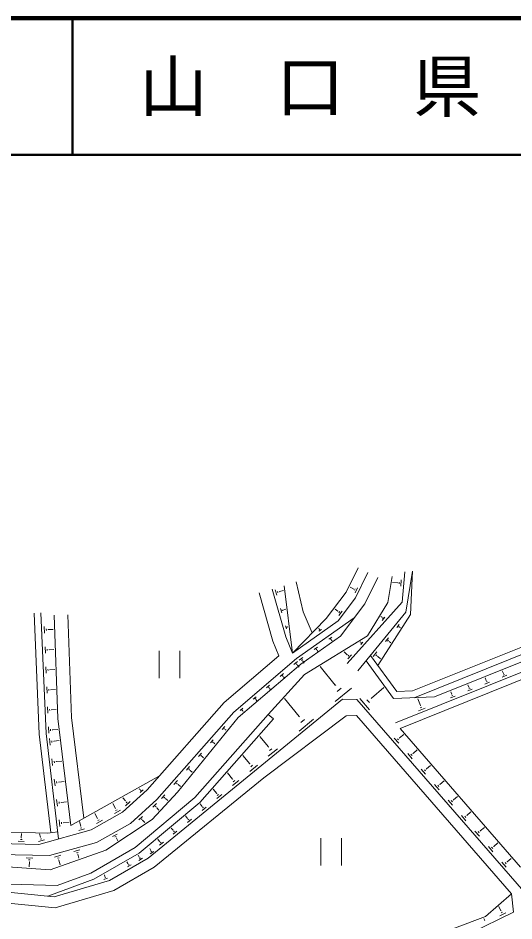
# Model space of a CAD drawing. Units: millimetres, scale not verified. Extents: x 40000 to 680000, y 20000 to 380000.
# Drawn here: x 329026 to 365264, y 313969 to 380000 of the extents above; entities that cross this region are included whole.
import ezdxf
from ezdxf.enums import TextEntityAlignment as Align

# ---------------------------------------------------------------- set-up
doc = ezdxf.new("R2010")
doc.units = ezdxf.units.MM
doc.header["$LTSCALE"] = 1000
for name, color, linetype, lineweight in [('M-BGD', 7, 'Continuous', 13), ('M-TTL', 2, 'Continuous', 140), ('M-TTL-LINE', 7, 'Continuous', 50)]:
    doc.layers.add(name, color=color, linetype=linetype, lineweight=lineweight)
doc.layers.add('M-TTL-TXT', color=7, linetype='Continuous')
doc.styles.add('ＭＳ ゴシック', font='')
doc.styles.get('ＭＳ ゴシック').set_extended_font_data('MS Gothic')

msp = doc.modelspace()

# ---------------------------------------------------------------- linework, layer by layer
at = {"layer": 'M-BGD'}
for p, q in [((353008, 338007), (353870, 339790)), ((353694, 337587), (354591, 339442)), ((357108, 337292), (357282, 339492)), ((357362, 336542), (357849, 339544)), ((357849, 339544), (357697, 336369)), ((349851, 336581), (349340, 338762)), ((354379, 337166), (355311, 339094)), ((356362, 339155), (356043, 337255)), ((356886, 338747), (356877, 338634)), ((357035, 338906), (356999, 338454)), ((348588, 334751), (347606, 338233)), ((347939, 337789), (347826, 338188)), ((348122, 338056), (348422, 338141)), ((349089, 333559), (348480, 338471)), ((353528, 338256), (353294, 338369)), ((353523, 338245), (353534, 338267)), ((353615, 338159), (353658, 338249)), ((353657, 337971), (353832, 338331)), ((356746, 338701), (356392, 338729)), ((356747, 338715), (356744, 338687)), ((347642, 334420), (346643, 337962)), ((348016, 337973), (347988, 338072)), ((348125, 338044), (348118, 338069)), ((351546, 336087), (353008, 338007)), ((352425, 335921), (353694, 337587)), ((348298, 336514), (348213, 336815)), ((348437, 336716), (348593, 336760)), ((352406, 336622), (352199, 336780)), ((352582, 334807), (354379, 337166)), ((353088, 332790), (357108, 337292)), ((356043, 337255), (354574, 334819)), ((357857, 330786), (373078, 336909)), ((330571, 327631), (330201, 336472)), ((331069, 327671), (330701, 336493)), ((331942, 328775), (331653, 336322)), ((332940, 328853), (332653, 336360)), ((348357, 336653), (348336, 336728)), ((348439, 336706), (348434, 336725)), ((349377, 333151), (353594, 336136)), ((350516, 335028), (349851, 336581)), ((352399, 336613), (352414, 336632)), ((352472, 336510), (352532, 336590)), ((352476, 336318), (352718, 336636)), ((353854, 332251), (357362, 336542)), ((357697, 336369), (355325, 332644)), ((355610, 336181), (355545, 336239)), ((355616, 336188), (355604, 336174)), ((355841, 336173), (355644, 335952)), ((355701, 336150), (355652, 336094)), ((356612, 328453), (377193, 336733)), ((356958, 328053), (377456, 336300)), ((357964, 330290), (373317, 336467)), ((330942, 335495), (330962, 335024)), ((348632, 335333), (348572, 335544)), ((348673, 335430), (348658, 335483)), ((348730, 335467), (348726, 335481)), ((348728, 335474), (348751, 335480)), ((349089, 333559), (351546, 336087)), ((349089, 333559), (352425, 335921)), ((356718, 335437), (356885, 335642)), ((356842, 335464), (356883, 335515)), ((356919, 335433), (356929, 335446)), ((356924, 335439), (356966, 335405)), ((359463, 330354), (373557, 336024)), ((331091, 335324), (331096, 335206)), ((331234, 335286), (331235, 335257)), ((331235, 335271), (331593, 335286)), ((349685, 332756), (352582, 334807)), ((354574, 334819), (349970, 331999)), ((351021, 335342), (350995, 335379)), ((351007, 335162), (351196, 335295)), ((351015, 335338), (351027, 335346)), ((351038, 335269), (351085, 335302)), ((348086, 333363), (347642, 334420)), ((349089, 333559), (348588, 334751)), ((351726, 334568), (351950, 334727)), ((351858, 334561), (351913, 334600)), ((351926, 334509), (351940, 334518)), ((351933, 334513), (351977, 334452)), ((354045, 334352), (354024, 334370)), ((354049, 334357), (354040, 334347)), ((354210, 334346), (354069, 334188)), ((354110, 334329), (354075, 334290)), ((355874, 334405), (356091, 334671)), ((356035, 334440), (356089, 334506)), ((356135, 334399), (356149, 334416)), ((356142, 334408), (356266, 334306)), ((331004, 334025), (331023, 333557)), ((331152, 333856), (331157, 333739)), ((331294, 333818), (331295, 333788)), ((331295, 333803), (331649, 333818)), ((339336, 333722), (339336, 331722)), ((340836, 333722), (340836, 331722)), ((350660, 333814), (350914, 333993)), ((350809, 333805), (350872, 333850)), ((350887, 333745), (350903, 333757)), ((350895, 333751), (350968, 333648)), ((353083, 333441), (352849, 333650)), ((354978, 333310), (355249, 333641)), ((344091, 329954), (348086, 333363)), ((344795, 329240), (349377, 333151)), ((349176, 332716), (349438, 332940)), ((349563, 333037), (349848, 333239)), ((349730, 333027), (349801, 333077)), ((349817, 332960), (349835, 332973)), ((349826, 332967), (349930, 332820)), ((353092, 333450), (353075, 333432)), ((353392, 333431), (353129, 333135)), ((353205, 333399), (353139, 333325)), ((354457, 332988), (356465, 330226)), ((354784, 333388), (356712, 330737)), ((355179, 333353), (355247, 333436)), ((355304, 333303), (355321, 333323)), ((355312, 333313), (355523, 333140)), ((331065, 332559), (331085, 332093)), ((331212, 332390), (331217, 332274)), ((331354, 332352), (331355, 332323)), ((331354, 332338), (331705, 332352)), ((345120, 328859), (349685, 332756)), ((349341, 332721), (349407, 332777)), ((349433, 332664), (349449, 332678)), ((349441, 332671), (349563, 332528)), ((352207, 331218), (351097, 332573)), ((364490, 332070), (364414, 332259)), ((349970, 331999), (347311, 329070)), ((348169, 331856), (348414, 332065)), ((348323, 331861), (348385, 331914)), ((348409, 331807), (348424, 331821)), ((348417, 331814), (348518, 331695)), ((363231, 331562), (363156, 331747)), ((363241, 331566), (363220, 331558)), ((363312, 331479), (363229, 331446)), ((364737, 331937), (364404, 331803)), ((364500, 332074), (364480, 332066)), ((364572, 331987), (364489, 331953)), ((331126, 331094), (331146, 330632)), ((331273, 330927), (331277, 330811)), ((331413, 330889), (331415, 330860)), ((331414, 330875), (331761, 330889)), ((347178, 331011), (347406, 331206)), ((347322, 331015), (347379, 331064)), ((347402, 330965), (347416, 330977)), ((347409, 330971), (347490, 330876)), ((352170, 331187), (352244, 331248)), ((352196, 330014), (353389, 330990)), ((352351, 330738), (352649, 330982)), ((354856, 330259), (355753, 331037)), ((362217, 330923), (361888, 330791)), ((361973, 331055), (361900, 331237)), ((361984, 331059), (361963, 331051)), ((362054, 330972), (361972, 330939)), ((363476, 331430), (363145, 331297)), ((352724, 330188), (338522, 318559)), ((346204, 330179), (346416, 330360)), ((346338, 330184), (346391, 330229)), ((349571, 328915), (348496, 330228)), ((352724, 330188), (353793, 330176)), ((366472, 315558), (353793, 330176)), ((354001, 330242), (354718, 329415)), ((354834, 330285), (354879, 330233)), ((356465, 330226), (359463, 330354)), ((356712, 330737), (357857, 330786)), ((358424, 329731), (358232, 330207)), ((360961, 330418), (360634, 330286)), ((360718, 330548), (360646, 330727)), ((360728, 330552), (360708, 330544)), ((360799, 330467), (360717, 330434)), ((331188, 329633), (331207, 329172)), ((344091, 329954), (338466, 323548)), ((345246, 329362), (345442, 329529)), ((346412, 330137), (346425, 330148)), ((346418, 330143), (346480, 330071)), ((354518, 330147), (354698, 329940)), ((358778, 329540), (358300, 329347)), ((358439, 329737), (358409, 329725)), ((358541, 329611), (358422, 329563)), ((331333, 329466), (331338, 329351)), ((331473, 329429), (331474, 329400)), ((331473, 329414), (331817, 329429)), ((333825, 321484), (332940, 328853)), ((344795, 329240), (339178, 322844)), ((340683, 323390), (345120, 328859)), ((347311, 329070), (341948, 323001)), ((345370, 329366), (345419, 329408)), ((345438, 329323), (345450, 329333)), ((345444, 329328), (345486, 329279)), ((352992, 328958), (346975, 324446)), ((347686, 328739), (347311, 329070)), ((349538, 328888), (349604, 328942)), ((353755, 328999), (352992, 328958)), ((365080, 315942), (353755, 328999)), ((332881, 320957), (331942, 328775)), ((347686, 328739), (342298, 322642)), ((343948, 327972), (344130, 328179)), ((349562, 327857), (350610, 328715)), ((349698, 328493), (349960, 328708)), ((331431, 320427), (330571, 327631)), ((331989, 319970), (331069, 327671)), ((331249, 328174), (331269, 327693)), ((331400, 327999), (331406, 327879)), ((331547, 327945), (331940, 327962)), ((331547, 327960), (331548, 327930)), ((344078, 327995), (344124, 328047)), ((344158, 327960), (344169, 327973)), ((344163, 327967), (344224, 327914)), ((356907, 327350), (357209, 327612)), ((365755, 317911), (356958, 328053)), ((331313, 327320), (331372, 326824)), ((331484, 327152), (331499, 327028)), ((331638, 327123), (331642, 327092)), ((331640, 327107), (332036, 327155)), ((343092, 326997), (343290, 327223)), ((343234, 327022), (343284, 327079)), ((343320, 326984), (343333, 326998)), ((343327, 326991), (343413, 326915)), ((347318, 326696), (346690, 327463)), ((356844, 326964), (356516, 327342)), ((356834, 327204), (356752, 327299)), ((356917, 327338), (356896, 327361)), ((342218, 326002), (342434, 326248)), ((347297, 326679), (347339, 326714)), ((347312, 326015), (347987, 326568)), ((347400, 326425), (347568, 326563)), ((357827, 325831), (357499, 326209)), ((357900, 326205), (357879, 326228)), ((357890, 326216), (358192, 326479)), ((331491, 325831), (331550, 325335)), ((331662, 325663), (331677, 325539)), ((331816, 325634), (331820, 325603)), ((331818, 325619), (332215, 325666)), ((342373, 326030), (342427, 326091)), ((342467, 325988), (342480, 326003)), ((342473, 325996), (342587, 325896)), ((345957, 325471), (345462, 326074)), ((357817, 326071), (357735, 326165)), ((341328, 324988), (341561, 325254)), ((341495, 325018), (341553, 325084)), ((341596, 324973), (341611, 324989)), ((341603, 324981), (341744, 324857)), ((345939, 325456), (345974, 325485)), ((345952, 324901), (346516, 325363)), ((346025, 325244), (346166, 325359)), ((358810, 324698), (358482, 325076)), ((358800, 324938), (358718, 325032)), ((358883, 325072), (358862, 325095)), ((358872, 325083), (359175, 325345)), ((331669, 324342), (331728, 323845)), ((339371, 324579), (332881, 320957)), ((346975, 324446), (338979, 317900)), ((340419, 323954), (340670, 324240)), ((344701, 324340), (344330, 324793)), ((344686, 324329), (344715, 324352)), ((344697, 323874), (345159, 324252)), ((344757, 324154), (344872, 324249)), ((331840, 324173), (331855, 324049)), ((331994, 324145), (331998, 324114)), ((331996, 324129), (332394, 324177)), ((337940, 323582), (337888, 323640)), ((337934, 323575), (337947, 323588)), ((340599, 323986), (340662, 324057)), ((340708, 323937), (340724, 323955)), ((340716, 323946), (340885, 323798)), ((343543, 323298), (343286, 323612)), ((359792, 323565), (359465, 323942)), ((359783, 323805), (359701, 323899)), ((359865, 323938), (359845, 323962)), ((359855, 323950), (360157, 324212)), ((338466, 323548), (336657, 321919)), ((336872, 322751), (336679, 322965)), ((341948, 323001), (337587, 319332)), ((337949, 323352), (338168, 323549)), ((337972, 323492), (338027, 323541)), ((338817, 321400), (340683, 323390)), ((339515, 322925), (339757, 323200)), ((339689, 322956), (339749, 323025)), ((339794, 322909), (339809, 322926)), ((339802, 322918), (339967, 322773)), ((343531, 323289), (343555, 323308)), ((343540, 322926), (343908, 323228)), ((343587, 323150), (343680, 323225)), ((360838, 322817), (361140, 323079)), ((331847, 322852), (331906, 322355)), ((332018, 322684), (332033, 322560)), ((332173, 322655), (332176, 322624)), ((332174, 322639), (332573, 322687)), ((336138, 322202), (335944, 322552)), ((336862, 322742), (336883, 322761)), ((336886, 322395), (337226, 322700)), ((336921, 322611), (337006, 322688)), ((339178, 322844), (337242, 321101)), ((342298, 322642), (337875, 318920)), ((338865, 322293), (339154, 322553)), ((339052, 322304), (339124, 322369)), ((339157, 322242), (339175, 322258)), ((339166, 322250), (339318, 322081)), ((342472, 322348), (342322, 322532)), ((342463, 322341), (342481, 322356)), ((342470, 322050), (342765, 322292)), ((342508, 322229), (342582, 322290)), ((360775, 322432), (360448, 322809)), ((360766, 322671), (360684, 322766)), ((360848, 322805), (360828, 322829)), ((336657, 321919), (334361, 320638)), ((334829, 321471), (334634, 321821)), ((336066, 321819), (336503, 322062)), ((336125, 322195), (336152, 322210)), ((336157, 322041), (336266, 322102)), ((337843, 321372), (338113, 321615)), ((341409, 321471), (341267, 321644)), ((361758, 321298), (361430, 321676)), ((361748, 321538), (361667, 321633)), ((361831, 321672), (361811, 321696)), ((361821, 321684), (362123, 321946)), ((332025, 321362), (332084, 320865)), ((332196, 321194), (332211, 321069)), ((332351, 321165), (332355, 321134)), ((332353, 321149), (332751, 321197)), ((333605, 320893), (333506, 321242)), ((337242, 321101), (334746, 319707)), ((334756, 321088), (335193, 321331)), ((334815, 321464), (334842, 321479)), ((334847, 321310), (334956, 321371)), ((335450, 319134), (338817, 321400)), ((338017, 321383), (338084, 321443)), ((338115, 321324), (338132, 321340)), ((338124, 321332), (338280, 321158)), ((341400, 321463), (341418, 321478)), ((341407, 321180), (341695, 321416)), ((341444, 321355), (341516, 321414)), ((331198, 320399), (325013, 320541)), ((329263, 320050), (329269, 320365)), ((334361, 320638), (330533, 319560)), ((330675, 320090), (330603, 320346)), ((331928, 320484), (331198, 320399)), ((333472, 320595), (333873, 320708)), ((333589, 320758), (333689, 320786)), ((333592, 320889), (333617, 320896)), ((335928, 320138), (336263, 320325)), ((340353, 320599), (340219, 320762)), ((340344, 320592), (340362, 320606)), ((340351, 320315), (340632, 320545)), ((340387, 320486), (340457, 320543)), ((362741, 320165), (362413, 320543)), ((362731, 320405), (362649, 320500)), ((362814, 320539), (362793, 320562)), ((362804, 320551), (363106, 320813)), ((330533, 319560), (322676, 319727)), ((329038, 319792), (329476, 319782)), ((329205, 319920), (329315, 319918)), ((329249, 320051), (329276, 320050)), ((330531, 319767), (330967, 319890)), ((330657, 319944), (330766, 319974)), ((330662, 320086), (330689, 320094)), ((334746, 319707), (331321, 318743)), ((336110, 320108), (336194, 320154)), ((336197, 320025), (336218, 320036)), ((336208, 320030), (336316, 319837)), ((339373, 319789), (339247, 319943)), ((339364, 319782), (339381, 319796)), ((339370, 319513), (339645, 319737)), ((339406, 319679), (339474, 319735)), ((351153, 320015), (351153, 318015)), ((352653, 320015), (352653, 318015)), ((363786, 319417), (364089, 319680)), ((331374, 317717), (335450, 319134)), ((333110, 319039), (333533, 319158)), ((333304, 318956), (333410, 318986)), ((337587, 319332), (334349, 317467)), ((338719, 319127), (338645, 319255)), ((338676, 318880), (338954, 319041)), ((338710, 319122), (338727, 319132)), ((338732, 319024), (338801, 319064)), ((363724, 319032), (363396, 319410)), ((363714, 319272), (363632, 319366)), ((363797, 319406), (363776, 319429)), ((317858, 318626), (331374, 317717)), ((331321, 318743), (322631, 318928)), ((329626, 318579), (330097, 318569)), ((329800, 318434), (329918, 318431)), ((329841, 318291), (329870, 318291)), ((329856, 318291), (329848, 317919)), ((331688, 318638), (332154, 318770)), ((331902, 318548), (332019, 318581)), ((331985, 318420), (332014, 318428)), ((332000, 318424), (332098, 318074)), ((333380, 318841), (333406, 318848)), ((333393, 318844), (333475, 318553)), ((337875, 318920), (334561, 317013)), ((338522, 318559), (335705, 316927)), ((337056, 318163), (336982, 318291)), ((337887, 318645), (337813, 318773)), ((337845, 318398), (338122, 318559)), ((337879, 318640), (337896, 318650)), ((337901, 318542), (337970, 318582)), ((364706, 317899), (364379, 318277)), ((364779, 318273), (364759, 318296)), ((364769, 318284), (365071, 318546)), ((338979, 317900), (336023, 316186)), ((337014, 317917), (337291, 318077)), ((337048, 318158), (337065, 318168)), ((337070, 318060), (337139, 318100)), ((364697, 318139), (364615, 318233)), ((331666, 315736), (315984, 317265)), ((334561, 317013), (331193, 315782)), ((334349, 317467), (331884, 316567)), ((335286, 317012), (335561, 317093)), ((335375, 317217), (335337, 317347)), ((335365, 317124), (335434, 317145)), ((335366, 317215), (335384, 317220)), ((331884, 316567), (326811, 316712)), ((335705, 316927), (331666, 315736)), ((331743, 314925), (320337, 316036)), ((336023, 316186), (331743, 314925)), ((365080, 315942), (363179, 314290)), ((365080, 315942), (365236, 314612)), ((364314, 314716), (364165, 315018)), ((365236, 314612), (362053, 313039)), ((364673, 314557), (364222, 314334)), ((364328, 314723), (364300, 314709)), ((364437, 314609), (364325, 314553)), ((363179, 314290), (360930, 313434)), ((363133, 314005), (363066, 314141)), ((363141, 314009), (363124, 314000))]:
    msp.add_line(p, q, dxfattribs=at)
at = {"layer": 'M-TTL'}
msp.add_line((680000, 380000), (40000, 380000), dxfattribs=at)
at = {"layer": 'M-TTL-LINE'}
for p, q in [((333000, 380000), (333000, 370000)), ((40000, 370000), (680000, 370000))]:
    msp.add_line(p, q, dxfattribs=at)

# ---------------------------------------------------------------- texts
at = {"layer": 'M-TTL-TXT', "style": 'ＭＳ ゴシック'}
msp.add_text('山\u3000口\u3000県', height=3666, dxfattribs=at).set_placement((350375, 375000), align=Align.MIDDLE_CENTER)

doc.saveas('drawing.dxf')
